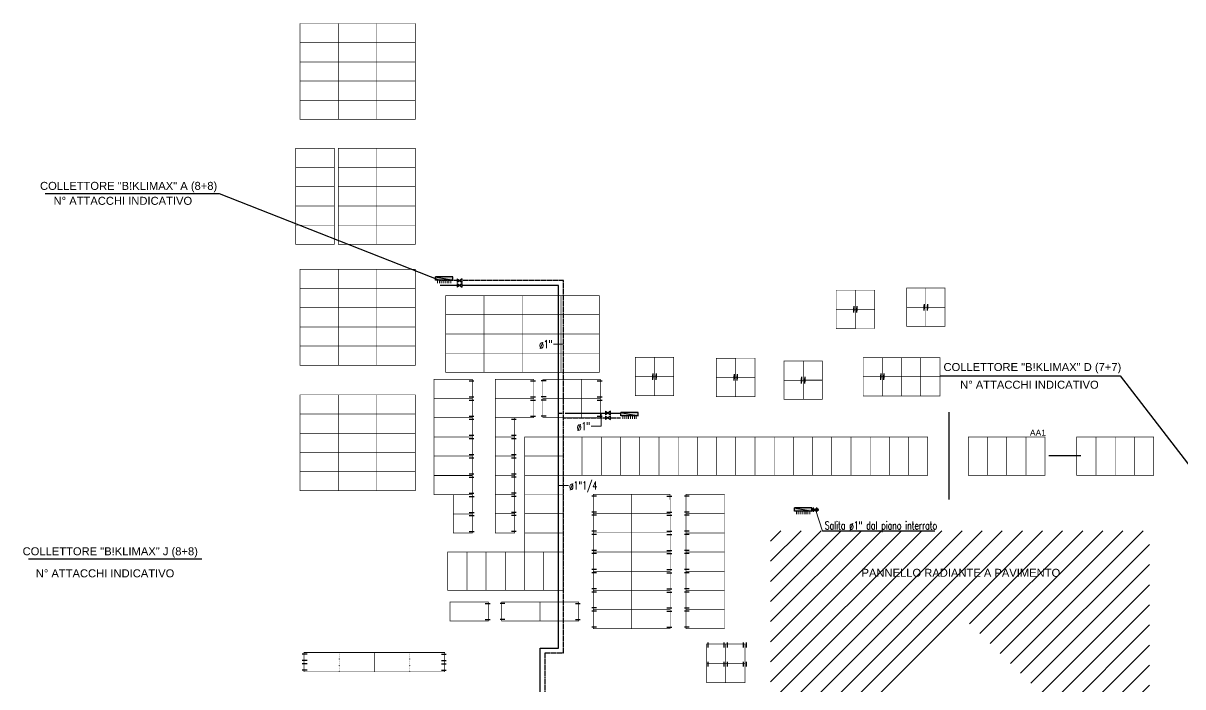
# Model space of a CAD drawing. Header units: millimetres. Extents: x 24747 to 137666, y -34589 to 43444.
# Drawn here: x 108023 to 111647, y 26319 to 28394 of the extents above; entities that cross this region are included whole.
import ezdxf
from ezdxf.enums import TextEntityAlignment as Align

# ---------------------------------------------------------------- set-up
doc = ezdxf.new("R2010")
doc.units = ezdxf.units.MM
doc.header["$LTSCALE"] = 10
for name, pattern in [('ACAD_ISO07W100', [3, 0, -3]), ('DASHDOT', [25.4, 12.7, -6.35, 0, -6.35]), ('HIDDEN', [0.375, 0.25, -0.125])]:
    doc.linetypes.add(name, pattern=pattern)
for name, color, linetype in [('Collettori Maxi', 7, 'Continuous'), ('Pannelli', 7, 'Continuous'), ('TUBAZIONI', 6, 'Continuous')]:
    doc.layers.add(name, color=color, linetype=linetype)
doc.styles.add('ARIAL', font='arial.ttf')
doc.styles.add('ROMANS', font='romans')

# ---------------------------------------------------------------- blocks, each defined once
blk = doc.blocks.new('1200')
at = {"layer": 'Pannelli', "color": 4}
for p, q in [((0.05, 1.1), (0.05, 1.25)), ((0.55, 1.1), (0.55, 1.25))]:
    blk.add_line(p, q, dxfattribs=at)
at = {"layer": 'Pannelli', "linetype": 'ACAD_ISO07W100', "ltscale": 0.07}
blk.add_line((0.6, 0.6), (0, 0.6), dxfattribs=at)
at = {"layer": 'Pannelli', "color": 4, "const_width": 0.02}
blk.add_lwpolyline([(0, 1.2), (0, 0), (0.6, 0), (0.6, 1.2), (0, 1.2)], dxfattribs=at)
blk = doc.blocks.new('600')
at = {"layer": 'Pannelli', "color": 2}
for p, q in [((0.05, 0.5), (0.05, 0.65)), ((0.55, 0.5), (0.55, 0.65))]:
    blk.add_line(p, q, dxfattribs=at)
at = {"layer": 'Pannelli', "color": 2, "const_width": 0.02}
blk.add_lwpolyline([(0.6, 0.6), (0.6, 0), (0, 0), (0, 0.6), (0.6, 0.6)], dxfattribs=at)
blk = doc.blocks.new('colonna')
at = {"layer": 'TUBAZIONI', "color": 1, "linetype": 'DASHDOT'}
for p, q in [((-17, 0), (17, 0)), ((0, 17.2), (0, -17.2))]:
    blk.add_line(p, q, dxfattribs=at)
at = {"layer": 'TUBAZIONI', "color": 1}
for radius in [12, 8]:
    blk.add_circle((0, 0), radius, dxfattribs=at)
blk.add_arc((4, 0), 10, 130.42047, 229.57953, dxfattribs=at)
blk = doc.blocks.new('dddd')
at = {"layer": 'Pannelli', "color": 4}
for p, q in [((-164.9, 45.4, 0), (-179.9, 45.4, 0)), ((-164.9, 25.4, 0), (-179.9, 25.4, 0)), ((-164.9, 15.4, 0), (-179.9, 15.4, 0)), ((-164.9, -4.6, 0), (-179.9, -4.6, 0))]:
    blk.add_line(p, q, dxfattribs=at)
at = {"layer": 'Pannelli', "color": 4, "lineweight": 0}
blk.add_line((-174.9, 50.4, 0), (45.1, 50.4, 0), dxfattribs=at)
at = {"layer": 'Pannelli', "color": 4, "linetype": 'ACAD_ISO07W100', "ltscale": 0.07}
blk.add_line((-64.9, 50.4, 0), (-64.9, -9.6, 0), dxfattribs=at)
at = {"layer": 'Pannelli', "color": 4, "const_width": 2, "elevation": 0}
blk.add_lwpolyline([(-174.9, -9.6), (45.1, -9.6), (45.1, 50.4), (-174.9, 50.4), (-174.9, -9.6)], dxfattribs=at)
blk = doc.blocks.new('Coll Maxi 8+8')
at = {"layer": 'Collettori Maxi'}
for color, points in [(5, [(0.54, 0), (0.54, -0.1), (0, -0.1)]), (1, [(0, 0), (0, -0.1), (0.54, 0)])]:
    blk.add_hatch(color=color, dxfattribs=at).paths.add_polyline_path(points)
for points in [[(0, 0), (0, -0.1), (0.54, 0), (0, 0)], [(0.54, 0), (0.54, -0.1), (0, -0.1), (0.54, 0)]]:
    blk.add_lwpolyline(points, dxfattribs=at)

msp = doc.modelspace()

# ---------------------------------------------------------------- hatches: boundary and pattern name
at = {"layer": 'Pannelli'}
h = msp.add_hatch(dxfattribs=at)
h.set_pattern_fill('ANSI31', color=1, scale=14, style=0)
h.set_pattern_definition([(45, (242328.514, 53639.13), (-31.430896, 31.430896), [])])
h.paths.add_polyline_path([(111542.8471, 25622.55982), (111542.8471, 26806.55982), (110358.8471, 26806.55982), (110358.8471, 25622.55982)])
h.paths.add_polyline_path([(111304.88325, 26200.71083), (110959.27984, 26536.95582), (110640.48294, 26237.89667), (110964.98923, 25882.19574)], flags=16)

# ---------------------------------------------------------------- linework, layer by layer
at = {"layer": 'Collettori Maxi'}
for p, q in [((110887.63819, 27291.12629, 0), (111451.41999, 27291.12629, 0)), ((111451.41999, 27291.12629, 0), (111796.43639, 26841.48549, 0)), ((108581.30264, 26717.57792, 0), (108039.58275, 26717.57792, 0))]:
    msp.add_line(p, q, dxfattribs=at)
at = {"layer": 'Collettori Maxi', "color": 6, "const_width": 3.2, "elevation": 0}
for points in [[(109317.62799, 27590.38941), (109317.62799, 27580.38941)], [(109323.62799, 27590.38941), (109323.62799, 27580.38941)], [(109329.62799, 27590.38941), (109329.62799, 27580.38941)], [(109335.62799, 27590.38941), (109335.62799, 27580.38941)], [(109341.62799, 27590.38941), (109341.62799, 27580.38941)], [(109347.62799, 27590.38941), (109347.62799, 27580.38941)], [(109353.62799, 27590.38941), (109353.62799, 27580.38941)], [(109359.62799, 27590.38941), (109359.62799, 27580.38941)], [(109896.99587, 27166.11344), (109896.99587, 27156.11344)], [(109902.99587, 27166.11344), (109902.99587, 27156.11344)], [(109908.99587, 27166.11344), (109908.99587, 27156.11344)], [(109914.99587, 27166.11344), (109914.99587, 27156.11344)], [(109920.99587, 27166.11344), (109920.99587, 27156.11344)], [(109926.99587, 27166.11344), (109926.99587, 27156.11344)], [(109932.99587, 27166.11344), (109932.99587, 27156.11344)], [(109938.99587, 27166.11344), (109938.99587, 27156.11344)], [(110439.26467, 26868.3221), (110439.26467, 26858.3221)], [(110445.26467, 26868.3221), (110445.26467, 26858.3221)], [(110451.26467, 26868.3221), (110451.26467, 26858.3221)], [(110457.26467, 26868.3221), (110457.26467, 26858.3221)], [(110463.26467, 26868.3221), (110463.26467, 26858.3221)], [(110469.26467, 26868.3221), (110469.26467, 26858.3221)], [(110475.26467, 26868.3221), (110475.26467, 26858.3221)], [(110481.26467, 26868.3221), (110481.26467, 26858.3221)]]:
    msp.add_lwpolyline(points, dxfattribs=at)
at = {"layer": 'Pannelli'}
for p, q in [((108091.83086, 27861.16462, 0), (108635.23521, 27861.16462, 0)), ((108635.23521, 27861.16462, 0), (109323.62799, 27590.38941, 0)), ((110915.48707, 27177.3422, 0), (110915.48908, 26904.41253, 0)), ((111328.13064, 27040.87737, 0), (111228.44385, 27040.87737))]:
    msp.add_line(p, q, dxfattribs=at)
at = {"layer": 'Pannelli', "color": 2}
for p, q in [((110618.57948, 27509.08215, 0), (110618.57948, 27494.08215, 0)), ((110618.57949, 27489.18596, 0), (110618.57949, 27504.18596, 0)), ((110628.57948, 27509.09698, 0), (110628.57948, 27494.09698, 0)), ((110628.57948, 27509.09698, 0), (110628.57948, 27494.09698, 0)), ((110628.57949, 27489.20079, 0), (110628.57949, 27504.20079, 0)), ((110628.57949, 27489.17113, 0), (110628.57949, 27504.17113, 0)), ((110838.71223, 27515.69558, 0), (110838.71223, 27500.69558, 0)), ((110838.71224, 27495.79939, 0), (110838.71224, 27510.79939, 0)), ((110848.71223, 27515.71041, 0), (110848.71223, 27500.71041, 0)), ((110848.71223, 27515.71041, 0), (110848.71223, 27500.71041, 0)), ((110848.71224, 27495.81422, 0), (110848.71224, 27510.81422, 0)), ((110848.71224, 27495.78456, 0), (110848.71224, 27510.78456, 0)), ((109990.78189, 27298.90497, 0), (109990.78189, 27283.90497, 0)), ((109990.7819, 27279.00878, 0), (109990.7819, 27294.00878, 0)), ((110000.78189, 27298.9198, 0), (110000.78189, 27283.9198, 0)), ((110000.78189, 27298.9198, 0), (110000.78189, 27283.9198, 0)), ((110000.7819, 27279.02361, 0), (110000.7819, 27294.02361, 0)), ((110000.7819, 27278.99395, 0), (110000.7819, 27293.99395, 0)), ((110244.52817, 27296.42816, 0), (110244.52817, 27281.42816, 0)), ((110244.52818, 27276.53196, 0), (110244.52818, 27291.53196, 0)), ((110254.52816, 27296.44299, 0), (110254.52816, 27281.44299, 0)), ((110254.52816, 27296.44299, 0), (110254.52816, 27281.44299, 0)), ((110254.52817, 27276.54679, 0), (110254.52817, 27291.54679, 0)), ((110254.52817, 27276.51713, 0), (110254.52817, 27291.51713, 0)), ((110455.70014, 27287.62671, 0), (110455.70014, 27272.62671, 0)), ((110465.70014, 27287.64154, 0), (110465.70014, 27272.64154, 0)), ((110465.70014, 27287.64154, 0), (110465.70014, 27272.64154, 0)), ((110702.90424, 27298.4742, 0), (110702.90424, 27283.4742, 0)), ((110702.90425, 27278.57801, 0), (110702.90425, 27293.57801, 0)), ((110712.90424, 27298.48903, 0), (110712.90424, 27283.48903, 0)), ((110712.90424, 27298.48903, 0), (110712.90424, 27283.48903, 0)), ((110712.90424, 27278.59284, 0), (110712.90424, 27293.59284, 0)), ((110712.90424, 27278.56318, 0), (110712.90424, 27293.56318, 0)), ((110455.70015, 27267.73052, 0), (110455.70015, 27282.73052, 0)), ((110465.70015, 27267.74535, 0), (110465.70015, 27282.74535, 0)), ((110465.70015, 27267.71569, 0), (110465.70015, 27282.71569, 0)), ((110163.55041, 26442.4), (110163.55041, 26457.4)), ((110213.55041, 26442.4), (110213.55041, 26457.4)), ((110223.55041, 26442.38517), (110223.55041, 26457.38517)), ((110273.55041, 26442.38517), (110273.55041, 26457.38517)), ((110283.55041, 26442.3481), (110283.55041, 26457.3481)), ((110163.55041, 26382.4), (110163.55041, 26397.4)), ((110213.55041, 26382.4), (110213.55041, 26397.4)), ((110223.55041, 26382.38517), (110223.55041, 26397.38517)), ((110273.55041, 26382.38517), (110273.55041, 26397.38517)), ((110283.55041, 26382.3481), (110283.55041, 26397.3481))]:
    msp.add_line(p, q, dxfattribs=at)
at = {"layer": 'Pannelli', "color": 1, "linetype": 'Continuous', "lineweight": 0}
msp.add_line((110498.83945, 26873.31171, 0), (110520.94247, 26806.07628, 0), dxfattribs=at)
at = {"layer": 'Pannelli', "color": 1, "linetype": 'Continuous'}
msp.add_line((110871.75844, 26806.07628, 0), (110520.94247, 26806.07628, 0), dxfattribs=at)
at = {"layer": 'Pannelli', "color": 2, "const_width": 2, "elevation": 0}
for points in [[(108888.193, 28332.81208), (109008.193, 28332.81208), (109008.193, 28392.81208), (108888.193, 28392.81208)], [(109008.193, 28332.81208), (109128.193, 28332.81208), (109128.193, 28392.81208), (109008.193, 28392.81208)], [(108888.193, 28272.81208), (109008.193, 28272.81208), (109008.193, 28332.81208), (108888.193, 28332.81208)], [(109008.193, 28272.81208), (109128.193, 28272.81208), (109128.193, 28332.81208), (109008.193, 28332.81208)], [(108888.193, 28212.81208), (109008.193, 28212.81208), (109008.193, 28272.81208), (108888.193, 28272.81208)], [(109008.193, 28212.81208), (109128.193, 28212.81208), (109128.193, 28272.81208), (109008.193, 28272.81208)], [(108888.193, 28152.81208), (109008.193, 28152.81208), (109008.193, 28212.81208), (108888.193, 28212.81208)], [(109008.193, 28152.81208), (109128.193, 28152.81208), (109128.193, 28212.81208), (109008.193, 28212.81208)], [(108888.193, 28092.81208), (109008.193, 28092.81208), (109008.193, 28152.81208), (108888.193, 28152.81208)], [(109008.193, 28092.81208), (109128.193, 28092.81208), (109128.193, 28152.81208), (109008.193, 28152.81208)], [(108875.00049, 27942.31393), (108995.00049, 27942.31393), (108995.00049, 28002.31393), (108875.00049, 28002.31393)], [(109008.193, 27942.31393), (109128.193, 27942.31393), (109128.193, 28002.31393), (109008.193, 28002.31393)], [(108875.00049, 27882.31393), (108995.00049, 27882.31393), (108995.00049, 27942.31393), (108875.00049, 27942.31393)], [(109008.193, 27882.31393), (109128.193, 27882.31393), (109128.193, 27942.31393), (109008.193, 27942.31393)], [(108875.00049, 27822.31393), (108995.00049, 27822.31393), (108995.00049, 27882.31393), (108875.00049, 27882.31393)], [(109008.193, 27822.31393), (109128.193, 27822.31393), (109128.193, 27882.31393), (109008.193, 27882.31393)], [(108875.00049, 27762.31393), (108995.00049, 27762.31393), (108995.00049, 27822.31393), (108875.00049, 27822.31393)], [(109008.193, 27762.31393), (109128.193, 27762.31393), (109128.193, 27822.31393), (109008.193, 27822.31393)], [(108875.00049, 27702.31393), (108995.00049, 27702.31393), (108995.00049, 27762.31393), (108875.00049, 27762.31393)], [(109008.193, 27702.31393), (109128.193, 27702.31393), (109128.193, 27762.31393), (109008.193, 27762.31393)], [(108888.193, 27564.12879), (109008.193, 27564.12879), (109008.193, 27624.12879), (108888.193, 27624.12879)], [(109008.193, 27564.12879), (109128.193, 27564.12879), (109128.193, 27624.12879), (109008.193, 27624.12879)], [(108888.193, 27504.12879), (109008.193, 27504.12879), (109008.193, 27564.12879), (108888.193, 27564.12879)], [(109008.193, 27504.12879), (109128.193, 27504.12879), (109128.193, 27564.12879), (109008.193, 27564.12879)], [(109343.3853, 27482.14128), (109463.3853, 27482.14128), (109463.3853, 27542.14128), (109343.3853, 27542.14128)], [(109463.3853, 27482.14128), (109583.3853, 27482.14128), (109583.3853, 27542.14128), (109463.3853, 27542.14128)], [(108888.193, 27444.12879), (109008.193, 27444.12879), (109008.193, 27504.12879), (108888.193, 27504.12879)], [(109008.193, 27444.12879), (109128.193, 27444.12879), (109128.193, 27504.12879), (109008.193, 27504.12879)], [(109343.3853, 27422.14128), (109463.3853, 27422.14128), (109463.3853, 27482.14128), (109343.3853, 27482.14128)], [(109463.3853, 27422.14128), (109583.3853, 27422.14128), (109583.3853, 27482.14128), (109463.3853, 27482.14128)], [(108888.193, 27384.12879), (109008.193, 27384.12879), (109008.193, 27444.12879), (108888.193, 27444.12879)], [(109008.193, 27384.12879), (109128.193, 27384.12879), (109128.193, 27444.12879), (109008.193, 27444.12879)], [(109343.3853, 27362.14128), (109463.3853, 27362.14128), (109463.3853, 27422.14128), (109343.3853, 27422.14128)], [(109463.3853, 27362.14128), (109583.3853, 27362.14128), (109583.3853, 27422.14128), (109463.3853, 27422.14128)], [(108888.193, 27324.12879), (109008.193, 27324.12879), (109008.193, 27384.12879), (108888.193, 27384.12879)], [(109008.193, 27324.12879), (109128.193, 27324.12879), (109128.193, 27384.12879), (109008.193, 27384.12879)], [(109343.3853, 27302.14128), (109463.3853, 27302.14128), (109463.3853, 27362.14128), (109343.3853, 27362.14128)], [(109463.3853, 27302.14128), (109583.3853, 27302.14128), (109583.3853, 27362.14128), (109463.3853, 27362.14128)], [(108888.193, 27171.87163), (109008.193, 27171.87163), (109008.193, 27231.87163), (108888.193, 27231.87163)], [(109008.193, 27171.87163), (109128.193, 27171.87163), (109128.193, 27231.87163), (109008.193, 27231.87163)], [(108888.193, 27111.87163), (109008.193, 27111.87163), (109008.193, 27171.87163), (108888.193, 27171.87163)], [(109008.193, 27111.87163), (109128.193, 27111.87163), (109128.193, 27171.87163), (109008.193, 27171.87163)], [(108888.193, 27051.87163), (109008.193, 27051.87163), (109008.193, 27111.87163), (108888.193, 27111.87163)], [(109008.193, 27051.87163), (109128.193, 27051.87163), (109128.193, 27111.87163), (109008.193, 27111.87163)], [(109589.77746, 27040.27356), (109709.77746, 27040.27356), (109709.77746, 27100.27356), (109589.77746, 27100.27356)], [(109709.77746, 27100.27356), (109709.77746, 26980.27356), (109769.77746, 26980.27356), (109769.77746, 27100.27356)], [(109769.77746, 27100.27356), (109769.77746, 26980.27356), (109829.77746, 26980.27356), (109829.77746, 27100.27356)], [(109829.77746, 27100.27356), (109829.77746, 26980.27356), (109889.77746, 26980.27356), (109889.77746, 27100.27356)], [(109889.77746, 27100.27356), (109889.77746, 26980.27356), (109949.77746, 26980.27356), (109949.77746, 27100.27356)], [(109949.77746, 27100.27356), (109949.77746, 26980.27356), (110009.77746, 26980.27356), (110009.77746, 27100.27356)], [(110009.77746, 27100.27356), (110009.77746, 26980.27356), (110069.77746, 26980.27356), (110069.77746, 27100.27356)], [(110069.77746, 27100.27356), (110069.77746, 26980.27356), (110129.77746, 26980.27356), (110129.77746, 27100.27356)], [(110129.77746, 27100.27356), (110129.77746, 26980.27356), (110189.77746, 26980.27356), (110189.77746, 27100.27356)], [(110189.77746, 27100.27356), (110189.77746, 26980.27356), (110249.77746, 26980.27356), (110249.77746, 27100.27356)], [(110249.77746, 27100.27356), (110249.77746, 26980.27356), (110309.77746, 26980.27356), (110309.77746, 27100.27356)], [(110309.77746, 27100.27356), (110309.77746, 26980.27356), (110369.77746, 26980.27356), (110369.77746, 27100.27356)], [(110369.77746, 27100.27356), (110369.77746, 26980.27356), (110429.77746, 26980.27356), (110429.77746, 27100.27356)], [(110429.77746, 27100.27356), (110429.77746, 26980.27356), (110489.77746, 26980.27356), (110489.77746, 27100.27356)], [(110489.77746, 27100.27356), (110489.77746, 26980.27356), (110549.77746, 26980.27356), (110549.77746, 27100.27356)], [(110549.77746, 27100.27356), (110549.77746, 26980.27356), (110609.77746, 26980.27356), (110609.77746, 27100.27356)], [(110609.77746, 27100.27356), (110609.77746, 26980.27356), (110669.77746, 26980.27356), (110669.77746, 27100.27356)], [(110669.77746, 27100.27356), (110669.77746, 26980.27356), (110729.77746, 26980.27356), (110729.77746, 27100.27356)], [(110729.77746, 27100.27356), (110729.77746, 26980.27356), (110789.77746, 26980.27356), (110789.77746, 27100.27356)], [(110789.77746, 27100.27356), (110789.77746, 26980.27356), (110849.77746, 26980.27356), (110849.77746, 27100.27356)], [(110976.36618, 27100.27356), (110976.36618, 26980.27356), (111036.36618, 26980.27356), (111036.36618, 27100.27356)], [(111036.36618, 27100.27356), (111036.36618, 26980.27356), (111096.36618, 26980.27356), (111096.36618, 27100.27356)], [(111096.36618, 27100.27356), (111096.36618, 26980.27356), (111156.36618, 26980.27356), (111156.36618, 27100.27356)], [(111156.36618, 27100.27356), (111156.36618, 26980.27356), (111216.36618, 26980.27356), (111216.36618, 27100.27356)], [(111315.37359, 27100.27356), (111315.37359, 26980.27356), (111375.37359, 26980.27356), (111375.37359, 27100.27356)], [(111375.37359, 27100.27356), (111375.37359, 26980.27356), (111435.37359, 26980.27356), (111435.37359, 27100.27356)], [(111435.37359, 27100.27356), (111435.37359, 26980.27356), (111495.37359, 26980.27356), (111495.37359, 27100.27356)], [(111495.37359, 27100.27356), (111495.37359, 26980.27356), (111555.37359, 26980.27356), (111555.37359, 27100.27356)], [(108888.193, 26991.87163), (109008.193, 26991.87163), (109008.193, 27051.87163), (108888.193, 27051.87163)], [(109008.193, 26991.87163), (109128.193, 26991.87163), (109128.193, 27051.87163), (109008.193, 27051.87163)], [(109589.77746, 26980.27356), (109709.77746, 26980.27356), (109709.77746, 27040.27356), (109589.77746, 27040.27356)], [(108888.193, 26931.87163), (109008.193, 26931.87163), (109008.193, 26991.87163), (108888.193, 26991.87163)], [(109008.193, 26931.87163), (109128.193, 26931.87163), (109128.193, 26991.87163), (109008.193, 26991.87163)], [(109589.77746, 26920.27356), (109709.77746, 26920.27356), (109709.77746, 26980.27356), (109589.77746, 26980.27356)], [(109589.77746, 26860.27356), (109709.77746, 26860.27356), (109709.77746, 26920.27356), (109589.77746, 26920.27356)], [(109589.77746, 26800.27356), (109709.77746, 26800.27356), (109709.77746, 26860.27356), (109589.77746, 26860.27356)], [(109589.77746, 26740.27356), (109709.77746, 26740.27356), (109709.77746, 26800.27356), (109589.77746, 26800.27356)], [(109349.77746, 26740.27356), (109349.77746, 26620.27356), (109409.77746, 26620.27356), (109409.77746, 26740.27356)], [(109409.77746, 26740.27356), (109409.77746, 26620.27356), (109469.77746, 26620.27356), (109469.77746, 26740.27356)], [(109469.77746, 26740.27356), (109469.77746, 26620.27356), (109529.77746, 26620.27356), (109529.77746, 26740.27356)], [(109529.77746, 26740.27356), (109529.77746, 26620.27356), (109589.77746, 26620.27356), (109589.77746, 26740.27356)], [(109589.77746, 26740.27356), (109589.77746, 26620.27356), (109649.77746, 26620.27356), (109649.77746, 26740.27356)], [(109649.77746, 26740.27356), (109649.77746, 26620.27356), (109709.77746, 26620.27356), (109709.77746, 26740.27356)]]:
    msp.add_lwpolyline(points, close=True, dxfattribs=at)
at = {"layer": 'Pannelli', "color": 2, "const_width": 2}
for points in [[(109128.193, 28332.81208), (109248.193, 28332.81208), (109248.193, 28392.81208), (109128.193, 28392.81208)], [(109128.193, 28272.81208), (109248.193, 28272.81208), (109248.193, 28332.81208), (109128.193, 28332.81208)], [(109128.193, 28212.81208), (109248.193, 28212.81208), (109248.193, 28272.81208), (109128.193, 28272.81208)], [(109128.193, 28152.81208), (109248.193, 28152.81208), (109248.193, 28212.81208), (109128.193, 28212.81208)], [(109128.193, 28092.81208), (109248.193, 28092.81208), (109248.193, 28152.81208), (109128.193, 28152.81208)], [(109128.193, 27942.31393), (109248.193, 27942.31393), (109248.193, 28002.31393), (109128.193, 28002.31393)], [(109128.193, 27882.31393), (109248.193, 27882.31393), (109248.193, 27942.31393), (109128.193, 27942.31393)], [(109128.193, 27822.31393), (109248.193, 27822.31393), (109248.193, 27882.31393), (109128.193, 27882.31393)], [(109128.193, 27762.31393), (109248.193, 27762.31393), (109248.193, 27822.31393), (109128.193, 27822.31393)], [(109128.193, 27702.31393), (109248.193, 27702.31393), (109248.193, 27762.31393), (109128.193, 27762.31393)], [(109128.193, 27564.12879), (109248.193, 27564.12879), (109248.193, 27624.12879), (109128.193, 27624.12879)], [(109128.193, 27504.12879), (109248.193, 27504.12879), (109248.193, 27564.12879), (109128.193, 27564.12879)], [(109583.3853, 27482.14128), (109703.3853, 27482.14128), (109703.3853, 27542.14128), (109583.3853, 27542.14128)], [(109703.3853, 27482.14128), (109823.3853, 27482.14128), (109823.3853, 27542.14128), (109703.3853, 27542.14128)], [(109128.193, 27444.12879), (109248.193, 27444.12879), (109248.193, 27504.12879), (109128.193, 27504.12879)], [(109583.3853, 27422.14128), (109703.3853, 27422.14128), (109703.3853, 27482.14128), (109583.3853, 27482.14128)], [(109703.3853, 27422.14128), (109823.3853, 27422.14128), (109823.3853, 27482.14128), (109703.3853, 27482.14128)], [(109128.193, 27384.12879), (109248.193, 27384.12879), (109248.193, 27444.12879), (109128.193, 27444.12879)], [(109583.3853, 27362.14128), (109703.3853, 27362.14128), (109703.3853, 27422.14128), (109583.3853, 27422.14128)], [(109703.3853, 27362.14128), (109823.3853, 27362.14128), (109823.3853, 27422.14128), (109703.3853, 27422.14128)], [(109128.193, 27324.12879), (109248.193, 27324.12879), (109248.193, 27384.12879), (109128.193, 27384.12879)], [(109583.3853, 27302.14128), (109703.3853, 27302.14128), (109703.3853, 27362.14128), (109583.3853, 27362.14128)], [(109703.3853, 27302.14128), (109823.3853, 27302.14128), (109823.3853, 27362.14128), (109703.3853, 27362.14128)], [(109128.193, 27171.87163), (109248.193, 27171.87163), (109248.193, 27231.87163), (109128.193, 27231.87163)], [(109128.193, 27111.87163), (109248.193, 27111.87163), (109248.193, 27171.87163), (109128.193, 27171.87163)], [(109128.193, 27051.87163), (109248.193, 27051.87163), (109248.193, 27111.87163), (109128.193, 27111.87163)], [(109128.193, 26991.87163), (109248.193, 26991.87163), (109248.193, 27051.87163), (109128.193, 27051.87163)], [(109128.193, 26931.87163), (109248.193, 26931.87163), (109248.193, 26991.87163), (109128.193, 26991.87163)]]:
    msp.add_lwpolyline(points, close=True, dxfattribs=at)
at = {"layer": 'Pannelli', "color": 2, "const_width": 2, "elevation": 0}
for points in [[(110563.57948, 27499.08215), (110563.57948, 27559.08215), (110623.57948, 27559.08215), (110623.57948, 27499.08215), (110563.57948, 27499.08215)], [(110623.57948, 27499.09698), (110623.57948, 27559.09698), (110683.57948, 27559.09698), (110683.57948, 27499.09698), (110623.57948, 27499.09698)], [(110783.71223, 27505.69558), (110783.71223, 27565.69558), (110843.71223, 27565.69558), (110843.71223, 27505.69558), (110783.71223, 27505.69558)], [(110843.71223, 27505.71041), (110843.71223, 27565.71041), (110903.71223, 27565.71041), (110903.71223, 27505.71041), (110843.71223, 27505.71041)], [(110783.71224, 27505.79939), (110783.71224, 27445.79939), (110843.71224, 27445.79939), (110843.71224, 27505.79939), (110783.71224, 27505.79939)], [(110843.71224, 27505.81422), (110843.71224, 27445.81422), (110903.71224, 27445.81422), (110903.71224, 27505.81422), (110843.71224, 27505.81422)], [(110563.57949, 27499.18596), (110563.57949, 27439.18596), (110623.57949, 27439.18596), (110623.57949, 27499.18596), (110563.57949, 27499.18596)], [(110623.57949, 27499.20079), (110623.57949, 27439.20079), (110683.57949, 27439.20079), (110683.57949, 27499.20079), (110623.57949, 27499.20079)], [(109935.78189, 27288.90497), (109935.78189, 27348.90497), (109995.78189, 27348.90497), (109995.78189, 27288.90497), (109935.78189, 27288.90497)], [(109995.78189, 27288.9198), (109995.78189, 27348.9198), (110055.78189, 27348.9198), (110055.78189, 27288.9198), (109995.78189, 27288.9198)], [(110189.52817, 27286.42816), (110189.52817, 27346.42816), (110249.52817, 27346.42816), (110249.52817, 27286.42816), (110189.52817, 27286.42816)], [(110249.52816, 27286.44299), (110249.52816, 27346.44299), (110309.52816, 27346.44299), (110309.52816, 27286.44299), (110249.52816, 27286.44299)], [(110400.70014, 27277.62671), (110400.70014, 27337.62671), (110460.70014, 27337.62671), (110460.70014, 27277.62671), (110400.70014, 27277.62671)], [(110460.70014, 27277.64154), (110460.70014, 27337.64154), (110520.70014, 27337.64154), (110520.70014, 27277.64154), (110460.70014, 27277.64154)], [(110647.90424, 27288.4742), (110647.90424, 27348.4742), (110707.90424, 27348.4742), (110707.90424, 27288.4742), (110647.90424, 27288.4742)], [(110707.90424, 27288.48903), (110707.90424, 27348.48903), (110767.90424, 27348.48903), (110767.90424, 27288.48903), (110707.90424, 27288.48903)], [(110767.90424, 27288.48903), (110767.90424, 27348.48903), (110827.90424, 27348.48903), (110827.90424, 27288.48903), (110767.90424, 27288.48903)], [(110827.90424, 27288.48903), (110827.90424, 27348.48903), (110887.90424, 27348.48903), (110887.90424, 27288.48903), (110827.90424, 27288.48903)], [(109935.7819, 27289.00878), (109935.7819, 27229.00878), (109995.7819, 27229.00878), (109995.7819, 27289.00878), (109935.7819, 27289.00878)], [(109995.7819, 27289.02361), (109995.7819, 27229.02361), (110055.7819, 27229.02361), (110055.7819, 27289.02361), (109995.7819, 27289.02361)], [(110189.52818, 27286.53196), (110189.52818, 27226.53196), (110249.52818, 27226.53196), (110249.52818, 27286.53196), (110189.52818, 27286.53196)], [(110249.52817, 27286.54679), (110249.52817, 27226.54679), (110309.52817, 27226.54679), (110309.52817, 27286.54679), (110249.52817, 27286.54679)], [(110647.90425, 27288.57801), (110647.90425, 27228.57801), (110707.90425, 27228.57801), (110707.90425, 27288.57801), (110647.90425, 27288.57801)], [(110707.90424, 27288.59284), (110707.90424, 27228.59284), (110767.90424, 27228.59284), (110767.90424, 27288.59284), (110707.90424, 27288.59284)], [(110767.90424, 27288.59284), (110767.90424, 27228.59284), (110827.90424, 27228.59284), (110827.90424, 27288.59284), (110767.90424, 27288.59284)], [(110827.90424, 27288.59284), (110827.90424, 27228.59284), (110887.90424, 27228.59284), (110887.90424, 27288.59284), (110827.90424, 27288.59284)], [(110400.70015, 27277.73052), (110400.70015, 27217.73052), (110460.70015, 27217.73052), (110460.70015, 27277.73052), (110400.70015, 27277.73052)], [(110460.70015, 27277.74535), (110460.70015, 27217.74535), (110520.70015, 27217.74535), (110520.70015, 27277.74535), (110460.70015, 27277.74535)]]:
    msp.add_lwpolyline(points, dxfattribs=at)
at = {"layer": 'Pannelli', "color": 2, "const_width": 2}
for points in [[(110158.55041, 26452.4), (110158.55041, 26392.4), (110218.55041, 26392.4), (110218.55041, 26452.4), (110158.55041, 26452.4)], [(110218.55041, 26452.38517), (110218.55041, 26392.38517), (110278.55041, 26392.38517), (110278.55041, 26452.38517), (110218.55041, 26452.38517)], [(110158.55041, 26392.4), (110158.55041, 26332.4), (110218.55041, 26332.4), (110218.55041, 26392.4), (110158.55041, 26392.4)], [(110218.55041, 26392.38517), (110218.55041, 26332.38517), (110278.55041, 26332.38517), (110278.55041, 26392.38517), (110218.55041, 26392.38517)]]:
    msp.add_lwpolyline(points, dxfattribs=at)
at = {"layer": 'TUBAZIONI', "color": 7}
for p, q in [((109379.43704, 27594.75611), (109394.43704, 27583.50611)), ((109394.43704, 27594.75611), (109379.43704, 27583.50611)), ((109379.43704, 27579.75611), (109394.43704, 27568.50611)), ((109394.43704, 27579.75611), (109379.43704, 27568.50611)), ((109842.91609, 27180.59195), (109857.91609, 27169.34195)), ((109857.91609, 27180.59195), (109842.91609, 27169.34195)), ((109842.91609, 27165.59195), (109857.91609, 27154.34195)), ((109857.91609, 27165.59195), (109842.91609, 27154.34195))]:
    msp.add_line(p, q, dxfattribs=at)
at = {"layer": 'TUBAZIONI', "color": 1, "lineweight": 0}
for p, q in [((109680.28505, 27390.18993), (109711.31784, 27390.18993)), ((109829.18061, 27133.81692), (109829.18061, 27174.96695)), ((109798.14781, 27133.81692), (109829.18061, 27133.81692)), ((109696.31784, 26948.68633), (109727.35064, 26948.68633))]:
    msp.add_line(p, q, dxfattribs=at)
at = {"layer": 'TUBAZIONI'}
for p, q in [((109696.31784, 26439.81352), (109696.31784, 27174.96695)), ((109696.31784, 27174.96695), (109707.13555, 27174.96695)), ((109716.64959, 27174.96695), (109842.91609, 27174.96695)), ((109857.91609, 27174.96695), (109889.79913, 27174.96695)), ((109638.80782, 26208.93029), (109638.80782, 26439.81352)), ((109638.80782, 26439.81352), (109696.31784, 26439.81352))]:
    msp.add_line(p, q, dxfattribs=at)
at = {"layer": 'TUBAZIONI', "linetype": 'HIDDEN'}
for p, q in [((109711.31784, 26424.81352), (109711.31784, 27174.96695)), ((109711.31784, 27159.96695), (109842.91609, 27159.96695)), ((109857.91609, 27159.96695), (109889.79913, 27159.96695)), ((109653.80782, 26424.81352), (109711.31784, 26424.81352)), ((109653.80782, 25628.18947), (109653.80782, 26424.81352))]:
    msp.add_line(p, q, dxfattribs=at)
for points in [[(109379.43704, 27589.13111), (109325.66787, 27589.13111)], [(109711.31784, 27174.96695), (109711.31784, 27589.13111), (109394.43704, 27589.13111)]]:
    msp.add_lwpolyline(points, dxfattribs=at)
at = {"layer": 'TUBAZIONI', "color": 7}
for points in [[(109379.43704, 27594.75611), (109379.43704, 27583.50611)], [(109379.43704, 27579.75611), (109379.43704, 27568.50611)], [(109394.43704, 27583.50611), (109394.43704, 27594.75611)], [(109394.43704, 27568.50611), (109394.43704, 27579.75611)], [(109842.91609, 27180.59195), (109842.91609, 27169.34195)], [(109857.91609, 27169.34195), (109857.91609, 27180.59195)], [(109842.91609, 27165.59195), (109842.91609, 27154.34195)], [(109857.91609, 27154.34195), (109857.91609, 27165.59195)]]:
    msp.add_lwpolyline(points, dxfattribs=at)
at = {"layer": 'TUBAZIONI'}
for points in [[(109379.43704, 27574.13111), (109325.66787, 27574.13111)], [(109696.31784, 27174.96695), (109696.31784, 27574.13111), (109394.43704, 27574.13111)], [(109696.31784, 27120.30868), (109696.31784, 27174.96695)]]:
    msp.add_lwpolyline(points, dxfattribs=at)

# ---------------------------------------------------------------- block references
at = {"layer": 'Collettori Maxi', "xscale": -99.99999989879919, "yscale": 99.99999989879919, "zscale": 99.99999989879919, "rotation": 180}
for p in [(109311.62799, 27590.38941, 0), (109890.99587, 27166.11344, 0), (110433.26467, 26868.3221, 0)]:
    msp.add_blockref('Coll Maxi 8+8', p, dxfattribs=at)
at = {"layer": 'Pannelli', "yscale": 99.99999989879919, "zscale": 99.99999989879919}
for name, p, xscale, rotation in [('1200', (109306.73905, 27220.25872, 0), -99.99999989879919, 270.0141615204003), ('1200', (109498.7926, 27220.28838, 0), -99.99999989879919, 270.0141615204003), ('1200', (109766.87746, 27220.27356, 0), 99.99999989879919, 90.00000000000001), ('600', (109766.87746, 27280.27356, 0), 99.99999989879919, 270), ('1200', (109306.74646, 27160.25872, 0), -99.99999989879919, 270.0141615204003), ('1200', (109498.80743, 27160.28838, 0), -99.99999989879919, 270.0141615204003), ('1200', (109766.92178, 27160.28838, 0), 99.99999989879919, 90.00000000000001), ('600', (109766.92178, 27220.28838, 0), 99.99999989879919, 270), ('1200', (109306.76129, 27100.25872, 0), -99.99999989879919, 270.0141615204003), ('1200', (109306.77612, 27040.25872, 0), -99.99999989879919, 270.0141615204003), ('600', (109498.85174, 27100.30321, 0), 99.99999989879919, 270), ('1200', (109306.79095, 26980.25872, 0), -99.99999989879919, 270.0141615204003), ('1200', (109306.806, 26919.35732, 0), -99.99999989879919, 270.0141615204003), ('1200', (109924.76476, 26860.39341, 0), 99.99999989879919, 90.00000000000001), ('1200', (109924.77959, 26860.36376, 0), -99.99999989879919, 270.0141615204003), ('1200', (110214.56579, 26860.33286, 0), 99.99999989879919, 90.00000000000001), ('1200', (109924.77959, 26800.39341, 0), 99.99999989879919, 90.00000000000001), ('1200', (109924.79442, 26800.36376, 0), -99.99999989879919, 270.0141615204003), ('1200', (110214.57321, 26800.33286, 0), 99.99999989879919, 90.00000000000001), ('1200', (109924.78701, 26740.39341, 0), 99.99999989879919, 90.00000000000001), ('1200', (109924.80184, 26740.36376, 0), -99.99999989879919, 270.0141615204003), ('1200', (110214.58062, 26740.33286, 0), 99.99999989879919, 90.00000000000001), ('1200', (109924.78701, 26680.39341, 0), 99.99999989879919, 90.00000000000001), ('1200', (109924.81667, 26680.36377, 0), -99.99999989879919, 270.0141615204003), ('1200', (110214.58062, 26680.33286, 0), 99.99999989879919, 90.00000000000001), ('1200', (109924.79442, 26620.39341, 0), 99.99999989879919, 90.00000000000001), ('1200', (109924.82408, 26620.36377, 0), -99.99999989879919, 270.0141615204003), ('1200', (110214.58804, 26620.33286, 0), 99.99999989879919, 90.00000000000001), ('1200', (109924.78701, 26560.39341, 0), 99.99999989879919, 90.00000000000001), ('1200', (109924.84633, 26560.36377, 0), -99.99999989879919, 270.0141615204003), ('1200', (110214.58062, 26560.33286, 0), 99.99999989879919, 90.00000000000001), ('1200', (109357.01786, 26524.25994, 0), -99.99999989879919, 270.0141615204003), ('1200', (109638.36224, 26524.28958, 0), 99.99999989879919, 90.00000000000001), ('1200', (109638.49553, 26524.28958, 0), -99.99999989879919, 270.0141615204003), ('1200', (109924.78701, 26500.39341, 0), 99.99999989879919, 90.00000000000001), ('1200', (109924.84633, 26500.36377, 0), -99.99999989879919, 270.0141615204003), ('1200', (110214.58062, 26500.33286, 0), 99.99999989879919, 90.00000000000001)]:
    msp.add_blockref(name, p, dxfattribs=dict(at, xscale=xscale, rotation=rotation))
at = {"layer": 'Pannelli', "color": 4, "xscale": 99.99999989879919, "yscale": 99.99999989879919, "zscale": 99.99999989879919, "rotation": 270}
for p in [(109498.80743, 27160.28838, 0), (109498.85174, 27040.30321, 0), (109498.89606, 26980.31803, 0), (109366.85031, 26919.4018, 0), (109498.89606, 26920.31803, 0), (109366.89463, 26859.41663, 0), (109498.94037, 26860.33286, 0)]:
    msp.add_blockref('600', p, dxfattribs=at)
at = {"layer": 'Pannelli', "lineweight": 0}
msp.add_blockref('dddd', (109075.08588, 26375.39245, 0), dxfattribs=at)
at = {"layer": 'Pannelli', "lineweight": 0, "xscale": -1}
msp.add_blockref('dddd', (109165.26299, 26375.39245, 0), dxfattribs=at)
at = {"layer": 'TUBAZIONI', "color": 1, "xscale": 0.375, "yscale": 0.375, "zscale": 0.375}
for p in [(110491.82416, 26872.72401), (110502.56681, 26872.72401)]:
    msp.add_blockref('colonna', p, dxfattribs=at)

# ---------------------------------------------------------------- texts
at = {"layer": 'Pannelli', "style": 'ARIAL'}
for s, p in [('COLLETTORE "B!KLIMAX" A (8+8)', (108075.81205, 27872.64559, 0)), ('N° ATTACCHI INDICATIVO', (108118.07922, 27825.90224, 0)), ('COLLETTORE "B!KLIMAX" D (7+7)', (110898.94831, 27306.28593, 0)), ('N° ATTACCHI INDICATIVO', (110950.94108, 27250.97946, 0)), ('COLLETTORE "B!KLIMAX" J (8+8)', (108021.32851, 26730.16069, 0)), ('N° ATTACCHI INDICATIVO', (108062.39814, 26661.23108, 0))]:
    msp.add_text(s, height=25, dxfattribs=at).set_placement(p)
msp.add_text('AA1', height=19, dxfattribs=at).set_placement((111194.0342, 27113.21151, 0), align=Align.MIDDLE_CENTER)
at = {"layer": 'Pannelli', "color": 3, "style": 'ROMANS', "width": 0.7}
msp.add_text('Salita ø1" dal piano interrato', height=25, dxfattribs=at).set_placement((110528.13416, 26811.07272, 0))
at = {"layer": 'Pannelli', "color": 1, "style": 'ARIAL'}
msp.add_text('PANNELLO RADIANTE A PAVIMENTO', height=25, dxfattribs=at).set_placement((110642.79284, 26662.92909, 0))
at = {"layer": 'TUBAZIONI', "color": 3, "style": 'ROMANS', "width": 0.7}
for s, p in [('ø1"', (109635.48641, 27377.59781)), ('ø1"', (109753.34917, 27121.2248)), ('ø1"1/4', (109728.94816, 26936.09422, 0))]:
    msp.add_text(s, height=25, dxfattribs=at).set_placement(p)

doc.saveas('drawing.dxf')
